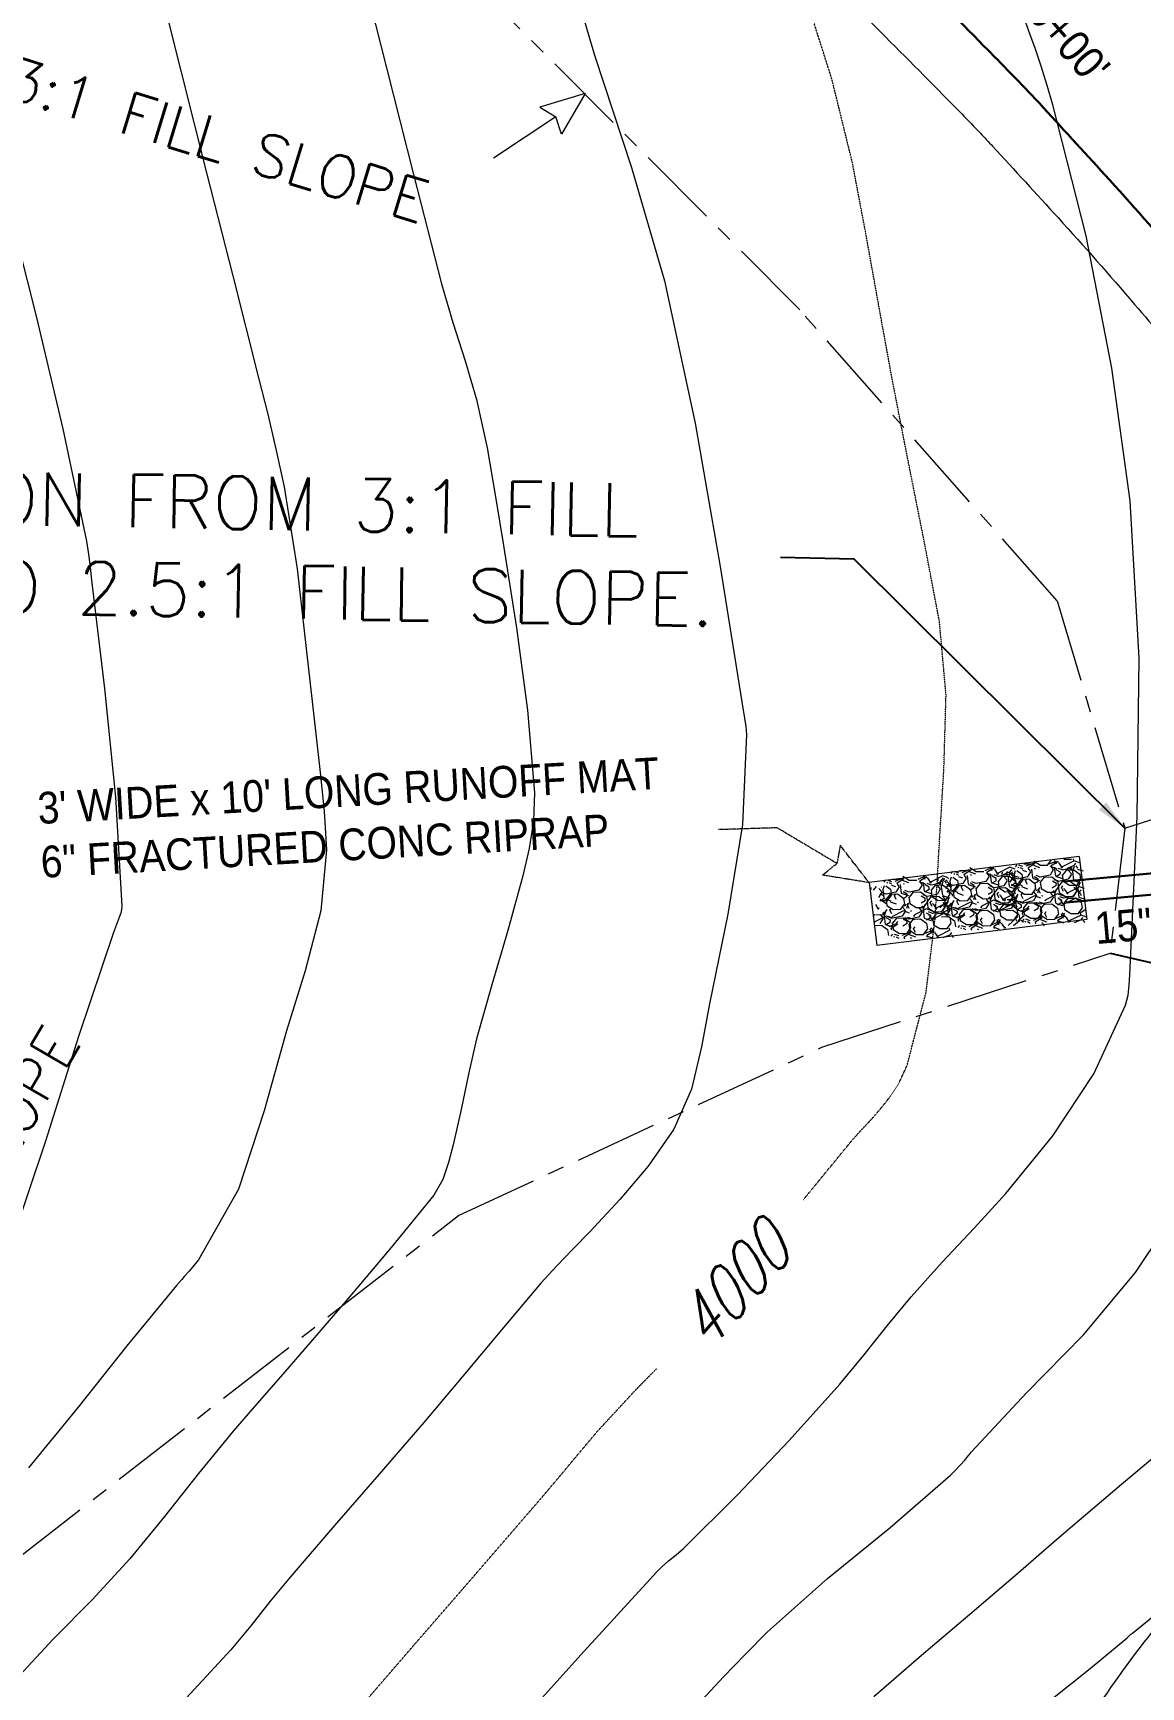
# Model space of a CAD drawing. Header units: inches. Extents: x 2775 to 17527, y 515 to 14737.
# Drawn here: x 6069 to 6697, y 5850 to 6788 of the extents above; entities that cross this region are included whole.
import ezdxf
from ezdxf.enums import TextEntityAlignment as Align

# ---------------------------------------------------------------- set-up
doc = ezdxf.new("R2010")
doc.units = ezdxf.units.IN
doc.header["$LTSCALE"] = 0.5
doc.header["$MEASUREMENT"] = 0
for name, pattern in [('CENTER', [2, 1.25, -0.25, 0.25, -0.25]), ('CENTER2', [1.125, 0.75, -0.125, 0.125, -0.125]), ('HIDDEN', [0.375, 0.25, -0.125])]:
    doc.linetypes.add(name, pattern=pattern)
for name, color, linetype, lineweight in [('ARCHENT RD', 3, 'CENTER', 20), ('D-CL', 5, 'CENTER2', 9), ('Object', 4, 'CONTINUOUS', 30), ('VX-TOPO-MAJR', 1, 'HIDDEN', 20), ('VX-TOPO-MINR', 7, 'CONTINUOUS', 5)]:
    doc.layers.add(name, color=color, linetype=linetype, lineweight=lineweight)
doc.layers.add('CT-ROAD-ANNO', color=52, linetype='CONTINUOUS')
doc.layers.add('TEXT', color=7, linetype='CONTINUOUS')
doc.styles.add('ACE', font='simplex.shx', dxfattribs={"height": 2.5})
doc.styles.add('ARCHENT', font='technical.ttf', dxfattribs={"height": 6})
doc.styles.add('EXIST', font='romans.shx', dxfattribs={"width": 0.75, "oblique": 20, "height": 12})
doc.styles.add('SPHAND', font='SPHAND', dxfattribs={"bigfont": 'SPHAND'})
doc.styles.get("Standard").update_dxf_attribs({"font": 'romans.shx', "width": 0.75})
doc.dimstyles.new('ARCHENTLTD', dxfattribs={"dimtxt": 12, "dimasz": 6, "dimexe": 9, "dimexo": 3, "dimgap": 1, "dimtad": 0, "dimdec": 3, "dimzin": 1, "dimdsep": 46, "dimlunit": 4, "dimtxsty": 'ARCHENT', "dimcen": 6, "dimadec": 3, "dimazin": 0, "dimtfac": 1, "dimtdec": 3, "dimtofl": 0, "dimtmove": 0, "dimatfit": 3, "dimfxl": 1, "dimfrac": 2, "dimtolj": 1, "dimtzin": 0, "dimarcsym": 0})

msp = doc.modelspace()

# ---------------------------------------------------------------- linework, layer by layer
at = {"layer": 'ARCHENT RD', "color": 4, "lineweight": 20, "ltscale": 75}
for p, q in [((6503.46, 6630.751), (6340.164, 6794.687)), ((6649.507, 6465.772), (6503.46, 6630.751)), ((6687.876, 6336.748), (6861.219, 6392.922)), ((6687.876, 6336.748), (6679.487, 6265.889)), ((6516.06, 6212.647), (6679.487, 6265.889)), ((6309.909, 6117.12), (6516.06, 6212.647)), ((6058.33, 5921.591), (6309.922, 6117.13))]:
    msp.add_line(p, q, dxfattribs=at)
at = {"layer": 'ARCHENT RD', "color": 4, "ltscale": 75}
msp.add_line((6649.507, 6465.772), (6687.876, 6336.748), dxfattribs=at)
at = {"layer": 'ARCHENT RD', "color": 4, "lineweight": 20}
for p, q in [((6490.594, 6337.049), (6457.491, 6335.991)), ((6524.541, 6316.813), (6490.594, 6337.049)), ((6526.453, 6327.125), (6524.541, 6316.813)), ((6542.755, 6305.956), (6526.453, 6327.125)), ((6516.38, 6310.227), (6524.541, 6316.813)), ((6542.755, 6305.956), (6516.38, 6310.227))]:
    msp.add_line(p, q, dxfattribs=at)
at = {"layer": 'ARCHENT RD', "color": 4, "lineweight": 25, "ltscale": 75}
msp.add_line((6679.487, 6265.889), (6869.002, 6222.881), dxfattribs=at)
at = {"layer": 'CT-ROAD-ANNO', "color": 6, "linetype": 'Continuous', "lineweight": 30, "ltscale": 75}
for p, q in [((7117.056, 6349.466), (6653.393, 6306.556)), ((7117.994, 6337.502), (6654.499, 6294.607))]:
    msp.add_line(p, q, dxfattribs=at)
at = {"layer": 'D-CL', "color": 7, "linetype": 'Continuous', "lineweight": 30}
msp.add_lwpolyline([(6566.705, 6821.874, -0.0016039), (6610.289, 6777.975, -0.0031274), (6631.887, 6755.806, -0.0055095), (6639.354, 6747.872, -0.0012657), (6676.539, 6707.271, -0.0076878), (6720.713, 6657.271, -0.0051969), (6785.465, 6580.057, -0.0156534), (6810.918, 6547, -0.0095984), (6852.691, 6486.672, -0.0280214), (6874.492, 6449.501, -0.0227023), (6898.268, 6397.521, -0.0420362), (6908.955, 6362.919, -0.0392039), (6914.532, 6322.518, -0.0400782), (6913.439, 6271.169, -0.0347767), (6902.725, 6209.102, -0.0144204), (6882.297, 6135.089, -0.0231369), (6867.738, 6094.501, -0.0110079), (6843.257, 6038.587, -0.0164101), (6826.168, 6004.737, -0.0121624), (6795.911, 5952.458, -0.0116805), (6761.668, 5899.308, -0.0218043), (6730.96, 5858.004, 0.0305683), (6700.544, 5815.56, 0.0171068)], format="xyb", dxfattribs=at)
at = {"layer": 'Object', "lineweight": 9}
for p, q in [((6381.779, 6753.414), (6356.184, 6745.749)), ((6381.779, 6753.414), (6368.369, 6730.305)), ((6356.184, 6745.749), (6365.132, 6740.28)), ((6365.132, 6740.28), (6329.795, 6716.684)), ((6368.369, 6730.305), (6365.132, 6740.28))]:
    msp.add_line(p, q, dxfattribs=at)
at = {"layer": 'Object', "color": 7, "lineweight": 9, "ltscale": 75}
for p, q in [((6661.84, 6320.745), (6542.755, 6305.956)), ((6661.84, 6320.745), (6666.276, 6285.019)), ((6589.405, 6311.21), (6590.296, 6312.431)), ((6593.659, 6311.412), (6591.27, 6312.289)), ((6594.061, 6312.886), (6598.313, 6312.946)), ((6595.544, 6311.792), (6599.621, 6313.448)), ((6596.634, 6310.823), (6600.513, 6313.288)), ((6603.276, 6310.733), (6599.797, 6312.023)), ((6599.915, 6314.499), (6603.523, 6312.247)), ((6603.554, 6312.244), (6607.806, 6312.304)), ((6608.538, 6312.909), (6612.615, 6314.566)), ((6612.769, 6310.092), (6609.29, 6311.382)), ((6609.628, 6311.941), (6613.507, 6314.406)), ((6609.995, 6310.726), (6609.69, 6311.89)), ((6612.588, 6312.73), (6611.493, 6314.886)), ((6614.285, 6313.308), (6613.599, 6313.615)), ((6615.699, 6311.089), (6614.301, 6313.223)), ((6615.934, 6311.363), (6615.635, 6310.458)), ((6622.617, 6314.705), (6615.946, 6311.333)), ((6618.347, 6310.596), (6618.439, 6311.816)), ((6618.815, 6310.5), (6622.891, 6312.156)), ((6619.722, 6310.234), (6621.391, 6312.312)), ((6622.66, 6311.42), (6621.713, 6308.558)), ((6625.63, 6313.568), (6622.62, 6314.685)), ((6622.888, 6312.155), (6623.688, 6313.371)), ((6624.752, 6310.52), (6623.74, 6311.935)), ((6623.956, 6312.041), (6624.188, 6311.945)), ((6625.725, 6312.687), (6625.004, 6310.507)), ((6625.821, 6314.846), (6626.713, 6316.066)), ((6626.65, 6312.767), (6629.353, 6310.792)), ((6627.879, 6314.281), (6627.193, 6314.588)), ((6630.075, 6315.047), (6627.686, 6315.924)), ((6630.178, 6313.574), (6628.72, 6314.403)), ((6629.852, 6313.044), (6632.136, 6312.288)), ((6630.477, 6316.521), (6634.73, 6316.581)), ((6631.961, 6315.427), (6636.037, 6317.084)), ((6634.269, 6312.128), (6632.441, 6309.149)), ((6633.05, 6314.459), (6636.929, 6316.924)), ((6633.417, 6313.243), (6633.112, 6314.408)), ((6633.316, 6313.343), (6634.262, 6312.206)), ((6634.839, 6313.556), (6635.463, 6308.648)), ((6636.034, 6317.083), (6636.834, 6318.299)), ((6639.692, 6314.368), (6636.214, 6315.658)), ((6636.331, 6318.134), (6639.939, 6315.882)), ((6637.371, 6313.64), (6636.686, 6313.947)), ((6639.97, 6315.88), (6644.222, 6315.94)), ((6644.207, 6315.981), (6646.265, 6318.895)), ((6644.954, 6316.545), (6649.031, 6318.201)), ((6647.262, 6313.245), (6645.435, 6310.266)), ((6649.185, 6313.727), (6645.706, 6315.017)), ((6646.044, 6315.576), (6649.923, 6318.041)), ((6646.411, 6314.361), (6646.106, 6315.525)), ((6646.305, 6314.467), (6647.256, 6313.323)), ((6647.833, 6314.674), (6648.457, 6309.766)), ((6649.004, 6316.365), (6647.909, 6318.521)), ((6651.297, 6311.905), (6648.967, 6313.23)), ((6650.701, 6316.943), (6650.015, 6317.25)), ((6652.381, 6313.134), (6650.087, 6313.976)), ((6652.115, 6314.725), (6650.717, 6316.859)), ((6651.206, 6310.641), (6651.297, 6311.862)), ((6651.925, 6314.289), (6652.069, 6314.806)), ((6652.351, 6314.998), (6652.051, 6314.094)), ((6659.033, 6318.341), (6652.362, 6314.969)), ((6657.948, 6314.267), (6652.384, 6313.078)), ((6652.58, 6310.279), (6654.87, 6313.129)), ((6653.299, 6319.183), (6657.552, 6319.243)), ((6654.889, 6313.127), (6658.91, 6313.251)), ((6655.231, 6314.135), (6659.308, 6315.791)), ((6655.866, 6312.918), (6657.532, 6310.913)), ((6657.081, 6313.727), (6657.313, 6313.631)), ((6657.333, 6313.648), (6658.045, 6314.369)), ((6658.109, 6312.264), (6658.734, 6307.356)), ((6659.076, 6315.055), (6658.129, 6312.193)), ((6658.937, 6318.355), (6658.632, 6319.519)), ((6658.9, 6313.256), (6662.212, 6310.838)), ((6662.046, 6317.204), (6659.036, 6318.32)), ((6659.305, 6315.79), (6660.104, 6317.006)), ((6661.168, 6314.155), (6660.157, 6315.571)), ((6660.999, 6313.655), (6664.15, 6312.613)), ((6542.755, 6305.956), (6547.191, 6270.231)), ((6543.953, 6302.013), (6544.044, 6303.234)), ((6545.328, 6301.652), (6546.997, 6303.729)), ((6548.347, 6302.65), (6550.013, 6300.645)), ((6549.562, 6303.459), (6549.794, 6303.363)), ((6550.59, 6301.996), (6551.215, 6297.088)), ((6551.331, 6304.104), (6550.61, 6301.925)), ((6551.427, 6306.263), (6552.318, 6307.484)), ((6552.256, 6304.184), (6554.959, 6302.21)), ((6553.485, 6305.699), (6552.799, 6306.006)), ((6555.681, 6306.465), (6553.292, 6307.342)), ((6555.784, 6304.992), (6554.326, 6305.821)), ((6554.968, 6302.195), (6555.517, 6298.803)), ((6555.458, 6304.461), (6557.742, 6303.706)), ((6556.083, 6307.939), (6560.336, 6307.999)), ((6557.566, 6306.845), (6561.643, 6308.501)), ((6559.875, 6303.545), (6558.047, 6300.567)), ((6558.656, 6305.877), (6562.535, 6308.341)), ((6559.023, 6304.661), (6558.718, 6305.825)), ((6558.922, 6304.761), (6559.868, 6303.623)), ((6560.445, 6304.974), (6561.069, 6300.066)), ((6565.298, 6305.786), (6561.82, 6307.076)), ((6561.937, 6309.552), (6565.545, 6307.3)), ((6562.977, 6305.058), (6562.292, 6305.365)), ((6565.576, 6307.297), (6569.828, 6307.357)), ((6570.56, 6307.963), (6574.637, 6309.619)), ((6572.868, 6304.663), (6571.041, 6301.684)), ((6574.791, 6305.145), (6571.312, 6306.435)), ((6571.65, 6306.994), (6575.529, 6309.459)), ((6572.017, 6305.779), (6571.712, 6306.943)), ((6571.911, 6305.885), (6572.862, 6304.741)), ((6573.439, 6306.092), (6574.063, 6301.183)), ((6574.61, 6307.783), (6573.515, 6309.939)), ((6576.814, 6302.099), (6574.505, 6300.631)), ((6576.903, 6303.323), (6574.573, 6304.648)), ((6576.307, 6308.361), (6575.621, 6308.668)), ((6577.987, 6304.551), (6575.693, 6305.394)), ((6577.721, 6306.142), (6576.323, 6308.276)), ((6576.812, 6302.059), (6576.903, 6303.279)), ((6577.531, 6305.707), (6577.675, 6306.223)), ((6577.957, 6306.416), (6577.657, 6305.512)), ((6584.639, 6309.758), (6577.968, 6306.386)), ((6583.554, 6305.685), (6577.99, 6304.495)), ((6578.186, 6301.697), (6580.476, 6304.547)), ((6580.495, 6304.544), (6584.516, 6304.669)), ((6580.837, 6305.553), (6584.914, 6307.209)), ((6583.145, 6302.253), (6581.318, 6299.274)), ((6581.472, 6304.336), (6583.138, 6302.331)), ((6581.931, 6306.96), (6582.022, 6308.181)), ((6582.687, 6305.145), (6582.919, 6305.049)), ((6582.939, 6305.065), (6583.651, 6305.787)), ((6583.306, 6306.599), (6584.975, 6308.676)), ((6583.715, 6303.682), (6584.34, 6298.774)), ((6584.682, 6306.473), (6583.735, 6303.611)), ((6584.506, 6304.674), (6587.818, 6302.255)), ((6587.652, 6308.622), (6584.642, 6309.738)), ((6584.91, 6307.208), (6585.71, 6308.424)), ((6586.774, 6305.573), (6585.763, 6306.988)), ((6587.998, 6305.514), (6586.171, 6302.535)), ((6586.325, 6307.597), (6587.991, 6305.592)), ((6586.605, 6305.073), (6589.755, 6304.031)), ((6589.362, 6303.159), (6587.031, 6304.483)), ((6587.54, 6308.406), (6587.771, 6308.31)), ((6587.827, 6302.241), (6588.376, 6298.848)), ((6590.446, 6304.387), (6588.151, 6305.229)), ((6588.568, 6306.943), (6589.193, 6302.035)), ((6589.309, 6309.051), (6588.588, 6306.872)), ((6589.27, 6301.894), (6589.361, 6303.115)), ((6590.233, 6309.131), (6592.937, 6307.157)), ((6596.012, 6305.52), (6590.448, 6304.331)), ((6590.645, 6301.533), (6592.934, 6304.382)), ((6591.463, 6310.646), (6590.777, 6310.953)), ((6591.428, 6300.875), (6593.486, 6303.789)), ((6593.762, 6309.939), (6592.304, 6310.768)), ((6592.946, 6307.142), (6593.495, 6303.75)), ((6592.954, 6304.38), (6596.975, 6304.504)), ((6593.436, 6309.408), (6595.719, 6308.653)), ((6595.109, 6303.324), (6596, 6304.544)), ((6596.225, 6301.259), (6595.13, 6303.415)), ((6597.852, 6308.492), (6596.025, 6305.514)), ((6597.001, 6309.608), (6596.696, 6310.772)), ((6596.9, 6309.708), (6597.846, 6308.57)), ((6596.964, 6304.509), (6600.276, 6302.091)), ((6598.423, 6309.921), (6599.047, 6305.013)), ((6599.064, 6304.909), (6603.059, 6303.587)), ((6602.266, 6303.051), (6599.957, 6301.584)), ((6602.355, 6304.276), (6600.025, 6305.601)), ((6600.955, 6310.005), (6600.27, 6310.312)), ((6600.285, 6302.076), (6600.834, 6298.684)), ((6603.439, 6305.504), (6601.145, 6306.347)), ((6602.264, 6303.012), (6602.355, 6304.232)), ((6603.397, 6302.733), (6603.882, 6299.109)), ((6609.006, 6306.637), (6603.442, 6305.448)), ((6603.638, 6302.65), (6605.928, 6305.5)), ((6605.947, 6305.497), (6609.969, 6305.622)), ((6610.846, 6309.61), (6609.019, 6306.631)), ((6609.889, 6310.832), (6610.839, 6309.688)), ((6609.958, 6305.627), (6613.27, 6303.208)), ((6612.632, 6301.866), (6610.302, 6303.191)), ((6611.416, 6311.039), (6612.041, 6306.13)), ((6613.716, 6303.095), (6611.422, 6303.937)), ((6612.057, 6306.026), (6616.052, 6304.704)), ((6614.791, 6307.045), (6612.482, 6305.578)), ((6614.881, 6308.27), (6612.551, 6309.595)), ((6613.279, 6303.194), (6613.828, 6299.801)), ((6615.965, 6309.498), (6613.671, 6310.341)), ((6619.283, 6304.228), (6613.719, 6303.038)), ((6613.915, 6300.24), (6616.205, 6303.09)), ((6614.79, 6307.006), (6614.881, 6308.226)), ((6615.509, 6310.654), (6615.653, 6311.17)), ((6615.923, 6306.727), (6616.407, 6303.103)), ((6621.532, 6310.631), (6615.968, 6309.442)), ((6616.164, 6306.644), (6618.454, 6309.494)), ((6616.224, 6303.088), (6620.245, 6303.212)), ((6616.411, 6303.073), (6620.018, 6300.821)), ((6618.473, 6309.491), (6622.494, 6309.616)), ((6621.123, 6307.2), (6619.296, 6304.221)), ((6619.45, 6309.283), (6621.116, 6307.278)), ((6620.235, 6303.217), (6623.547, 6300.798)), ((6620.665, 6310.092), (6620.897, 6309.996)), ((6620.917, 6310.012), (6621.629, 6310.734)), ((6622.422, 6299.951), (6621.024, 6302.085)), ((6621.693, 6308.629), (6622.318, 6303.721)), ((6622.334, 6303.616), (6626.329, 6302.294)), ((6622.484, 6309.621), (6625.796, 6307.202)), ((6624.414, 6309.149), (6622.587, 6306.171)), ((6622.741, 6311.232), (6624.407, 6309.227)), ((6625.688, 6305.569), (6623.379, 6304.102)), ((6625.778, 6306.794), (6623.447, 6308.119)), ((6623.526, 6305.166), (6626.838, 6302.748)), ((6623.606, 6304.409), (6627.859, 6304.469)), ((6624.286, 6300.92), (6626.345, 6303.834)), ((6626.862, 6308.022), (6624.567, 6308.865)), ((6624.583, 6310.02), (6627.733, 6308.978)), ((6624.984, 6310.578), (6625.609, 6305.67)), ((6625.625, 6305.566), (6629.62, 6304.244)), ((6625.686, 6305.53), (6625.778, 6306.75)), ((6625.805, 6307.188), (6626.354, 6303.795)), ((6626.819, 6305.25), (6627.304, 6301.627)), ((6632.428, 6309.155), (6626.865, 6307.966)), ((6627.061, 6305.168), (6629.35, 6308.018)), ((6627.844, 6304.51), (6629.902, 6307.424)), ((6627.968, 6303.369), (6628.122, 6303.58)), ((6628.154, 6303.135), (6627.988, 6303.46)), ((6632.821, 6302.256), (6629.343, 6303.546)), ((6629.362, 6310.778), (6629.911, 6307.385)), ((6629.37, 6308.015), (6633.391, 6308.14)), ((6631.525, 6306.959), (6632.416, 6308.18)), ((6632.641, 6304.894), (6631.546, 6307.05)), ((6633.38, 6308.145), (6636.692, 6305.726)), ((6635.183, 6299.444), (6637.241, 6302.358)), ((6635.48, 6308.544), (6639.475, 6307.222)), ((6638.682, 6306.687), (6636.373, 6305.22)), ((6638.771, 6307.911), (6636.441, 6309.236)), ((6636.701, 6305.711), (6637.25, 6302.319)), ((6639.856, 6309.14), (6637.561, 6309.982)), ((6637.58, 6301.378), (6638.292, 6302.099)), ((6639.323, 6302.785), (6638.376, 6299.923)), ((6638.68, 6306.647), (6638.771, 6307.868)), ((6638.864, 6301.893), (6639.756, 6303.114)), ((6639.98, 6299.828), (6638.885, 6301.984)), ((6639.813, 6306.368), (6640.298, 6302.745)), ((6645.422, 6310.273), (6639.858, 6309.084)), ((6640.055, 6306.286), (6642.344, 6309.135)), ((6640.301, 6302.715), (6643.909, 6300.463)), ((6642.364, 6309.133), (6646.385, 6309.257)), ((6646.374, 6309.262), (6649.686, 6306.844)), ((6648.958, 6304.277), (6646.649, 6302.81)), ((6649.048, 6305.502), (6646.718, 6306.826)), ((6650.132, 6306.73), (6647.838, 6307.572)), ((6648.815, 6302.144), (6647.868, 6299.282)), ((6648.177, 6300.562), (6650.235, 6303.476)), ((6648.474, 6309.661), (6652.468, 6308.34)), ((6651.208, 6310.681), (6648.899, 6309.214)), ((6648.957, 6304.237), (6649.048, 6305.458)), ((6649.695, 6306.829), (6650.244, 6303.437)), ((6650.09, 6303.958), (6650.574, 6300.335)), ((6655.699, 6307.863), (6650.135, 6306.674)), ((6650.331, 6303.876), (6652.621, 6306.725)), ((6651.858, 6303.011), (6652.749, 6304.231)), ((6652.974, 6300.946), (6651.879, 6303.102)), ((6652.339, 6310.362), (6652.823, 6306.739)), ((6652.64, 6306.723), (6656.661, 6306.847)), ((6652.827, 6306.709), (6656.434, 6304.457)), ((6653.867, 6302.215), (6653.181, 6302.521)), ((6655.281, 6299.996), (6653.882, 6302.13)), ((6662.199, 6303.612), (6655.528, 6300.24)), ((6657.539, 6310.835), (6655.712, 6307.857)), ((6656.465, 6304.454), (6660.717, 6304.514)), ((6656.651, 6306.852), (6659.963, 6304.434)), ((6658.75, 6307.252), (6662.745, 6305.93)), ((6658.935, 6303.31), (6660.601, 6301.305)), ((6659.972, 6304.419), (6660.521, 6301.027)), ((6660.15, 6304.119), (6660.381, 6304.023)), ((6660.402, 6304.04), (6661.114, 6304.761)), ((6660.702, 6304.556), (6662.761, 6307.47)), ((6661.178, 6302.656), (6661.803, 6297.748)), ((6662.145, 6305.447), (6661.198, 6302.585)), ((6664.87, 6302.602), (6662.201, 6303.591)), ((6662.221, 6310.823), (6662.77, 6307.431)), ((6664.384, 6307.005), (6664.538, 6307.216)), ((6664.57, 6306.77), (6664.405, 6307.096)), ((6548.028, 6291.369), (6546.63, 6293.502)), ((6550.02, 6300.567), (6548.193, 6297.588)), ((6551.294, 6296.987), (6548.985, 6295.52)), ((6551.384, 6298.212), (6549.053, 6299.536)), ((6549.132, 6296.584), (6552.444, 6294.165)), ((6549.212, 6295.826), (6553.465, 6295.886)), ((6552.468, 6299.44), (6550.173, 6300.282)), ((6551.231, 6296.983), (6555.226, 6295.661)), ((6551.292, 6296.947), (6551.384, 6298.168)), ((6552.425, 6296.668), (6552.91, 6293.045)), ((6558.034, 6300.573), (6552.47, 6299.384)), ((6552.667, 6296.586), (6554.956, 6299.435)), ((6552.913, 6293.015), (6556.521, 6290.763)), ((6553.45, 6295.928), (6555.508, 6298.842)), ((6558.427, 6293.674), (6554.949, 6294.964)), ((6554.976, 6299.433), (6558.997, 6299.557)), ((6557.131, 6298.377), (6558.022, 6299.597)), ((6558.247, 6296.312), (6557.152, 6298.468)), ((6558.986, 6299.562), (6562.298, 6297.144)), ((6560.789, 6290.862), (6562.847, 6293.776)), ((6561.086, 6299.962), (6565.081, 6298.64)), ((6564.288, 6298.105), (6561.979, 6296.637)), ((6564.377, 6299.329), (6562.047, 6300.654)), ((6562.307, 6297.129), (6562.856, 6293.737)), ((6562.934, 6292.875), (6563.165, 6292.779)), ((6565.461, 6300.557), (6563.167, 6301.4)), ((6563.186, 6292.795), (6563.898, 6293.517)), ((6564.929, 6294.203), (6563.982, 6291.341)), ((6564.286, 6298.065), (6564.377, 6299.285)), ((6564.47, 6293.311), (6565.361, 6294.531)), ((6565.586, 6291.246), (6564.491, 6293.402)), ((6565.419, 6297.786), (6565.904, 6294.162)), ((6571.028, 6301.691), (6565.464, 6300.501)), ((6565.661, 6297.703), (6567.95, 6300.553)), ((6565.907, 6294.132), (6569.515, 6291.881)), ((6567.969, 6300.55), (6571.991, 6300.675)), ((6571.98, 6300.68), (6575.292, 6298.261)), ((6574.564, 6295.695), (6572.255, 6294.228)), ((6574.654, 6296.919), (6572.324, 6298.244)), ((6572.678, 6292.154), (6573.391, 6292.876)), ((6575.738, 6298.148), (6573.444, 6298.99)), ((6574.421, 6293.562), (6573.474, 6290.7)), ((6573.782, 6291.979), (6575.841, 6294.894)), ((6574.08, 6301.079), (6578.074, 6299.757)), ((6574.563, 6295.655), (6574.654, 6296.875)), ((6575.301, 6298.247), (6575.85, 6294.854)), ((6575.696, 6295.376), (6576.18, 6291.752)), ((6581.305, 6299.281), (6575.741, 6298.091)), ((6575.937, 6295.293), (6578.227, 6298.143)), ((6577.464, 6294.428), (6578.355, 6295.649)), ((6578.58, 6292.364), (6577.485, 6294.519)), ((6577.945, 6301.78), (6578.429, 6298.156)), ((6578.246, 6298.141), (6582.267, 6298.265)), ((6578.433, 6298.126), (6582.04, 6295.875)), ((6579.473, 6293.632), (6578.787, 6293.939)), ((6580.887, 6291.414), (6579.488, 6293.548)), ((6587.805, 6295.03), (6581.134, 6291.658)), ((6582.071, 6295.872), (6586.323, 6295.932)), ((6582.257, 6298.27), (6585.569, 6295.851)), ((6583.116, 6291.722), (6584.008, 6292.943)), ((6584.356, 6298.669), (6588.351, 6297.347)), ((6586.214, 6292.645), (6584.387, 6289.666)), ((6584.541, 6294.728), (6586.207, 6292.723)), ((6586.006, 6296.315), (6584.608, 6298.449)), ((6584.675, 6292.729), (6588.927, 6292.789)), ((6585.578, 6295.837), (6586.127, 6292.445)), ((6585.756, 6295.537), (6585.987, 6295.441)), ((6585.816, 6295.88), (6585.96, 6296.396)), ((6586.242, 6296.589), (6585.943, 6295.684)), ((6586.008, 6295.457), (6586.72, 6296.179)), ((6586.308, 6295.973), (6588.367, 6298.888)), ((6586.784, 6294.074), (6587.409, 6289.166)), ((6587.751, 6296.865), (6586.804, 6294.003)), ((6589.272, 6301.934), (6586.963, 6300.467)), ((6587.11, 6301.531), (6590.422, 6299.112)), ((6587.122, 6292.787), (6588.788, 6290.782)), ((6587.19, 6300.773), (6591.443, 6300.833)), ((6587.741, 6292.018), (6588.632, 6293.239)), ((6588.337, 6293.596), (6588.569, 6293.5)), ((6588.589, 6293.517), (6589.301, 6294.238)), ((6588.912, 6292.83), (6590.97, 6295.745)), ((6589.209, 6301.93), (6593.204, 6300.608)), ((6590.332, 6294.924), (6589.385, 6292.062)), ((6589.99, 6298.422), (6590.144, 6298.633)), ((6590.176, 6298.188), (6590.011, 6298.513)), ((6590.403, 6301.615), (6590.888, 6297.992)), ((6590.891, 6297.962), (6594.499, 6295.71)), ((6592.593, 6295.279), (6593.485, 6296.5)), ((6593.709, 6293.215), (6592.614, 6295.37)), ((6596.405, 6298.621), (6592.927, 6299.911)), ((6600.263, 6294.865), (6593.592, 6291.493)), ((6594.529, 6295.707), (6598.782, 6295.767)), ((6598.767, 6295.809), (6600.825, 6298.723)), ((6601.37, 6294.93), (6599.542, 6291.951)), ((6599.697, 6297.013), (6601.363, 6295.008)), ((6603.744, 6293.555), (6600.266, 6294.845)), ((6600.912, 6297.822), (6601.143, 6297.726)), ((6601.164, 6297.742), (6601.876, 6298.464)), ((6602.906, 6299.15), (6601.96, 6296.288)), ((6602.448, 6298.258), (6603.339, 6299.478)), ((6603.564, 6296.193), (6602.469, 6298.349)), ((6603.885, 6299.079), (6607.493, 6296.827)), ((6604.925, 6294.585), (6604.239, 6294.892)), ((6606.575, 6292.64), (6606.275, 6291.736)), ((6613.257, 6295.983), (6606.586, 6292.611)), ((6607.523, 6296.825), (6611.776, 6296.885)), ((6610.862, 6294.289), (6609.035, 6291.31)), ((6609.189, 6296.372), (6610.855, 6294.367)), ((6612.542, 6300.642), (6610.233, 6299.174)), ((6610.404, 6297.18), (6610.636, 6297.085)), ((6610.656, 6297.101), (6611.369, 6297.823)), ((6611.432, 6295.717), (6612.057, 6290.809)), ((6612.399, 6298.509), (6611.452, 6295.647)), ((6611.76, 6296.926), (6613.819, 6299.84)), ((6612.541, 6300.602), (6612.632, 6301.822)), ((6616.738, 6294.672), (6613.26, 6295.962)), ((6615.701, 6292.258), (6613.37, 6293.583)), ((6613.674, 6300.323), (6614.158, 6296.699)), ((6614.161, 6296.669), (6617.769, 6294.418)), ((6616.785, 6293.486), (6614.49, 6294.329)), ((6615.442, 6299.375), (6616.333, 6300.596)), ((6616.558, 6297.31), (6615.463, 6299.466)), ((6617.451, 6298.579), (6616.765, 6298.886)), ((6622.351, 6294.619), (6616.788, 6293.43)), ((6623.534, 6293.573), (6616.863, 6290.201)), ((6616.984, 6290.632), (6619.273, 6293.482)), ((6618.865, 6296.361), (6617.466, 6298.495)), ((6617.8, 6294.415), (6622.052, 6294.475)), ((6618.675, 6295.925), (6618.819, 6296.442)), ((6619.1, 6296.634), (6618.801, 6295.73)), ((6625.783, 6299.977), (6619.112, 6296.605)), ((6619.293, 6293.479), (6623.314, 6293.604)), ((6619.533, 6295.358), (6620.424, 6296.578)), ((6620.049, 6300.819), (6624.301, 6300.879)), ((6626.825, 6295.522), (6620.154, 6292.15)), ((6621.091, 6296.364), (6625.343, 6296.424)), ((6622.037, 6294.516), (6624.095, 6297.431)), ((6622.232, 6299.515), (6622.376, 6300.032)), ((6622.658, 6300.224), (6622.359, 6299.32)), ((6624.192, 6297.592), (6622.364, 6294.613)), ((6622.519, 6299.675), (6624.185, 6297.67)), ((6623.303, 6293.609), (6626.616, 6291.19)), ((6625.211, 6294.34), (6623.384, 6291.361)), ((6627.015, 6292.262), (6623.536, 6293.552)), ((6623.538, 6296.423), (6625.204, 6294.418)), ((6623.556, 6300.784), (6624.105, 6297.392)), ((6623.734, 6300.484), (6623.965, 6300.388)), ((6623.986, 6300.404), (6624.698, 6301.126)), ((6624.753, 6297.231), (6624.985, 6297.136)), ((6624.762, 6299.021), (6625.386, 6294.112)), ((6625.729, 6301.812), (6624.782, 6298.95)), ((6625.005, 6297.152), (6625.718, 6297.874)), ((6625.328, 6296.466), (6627.386, 6299.38)), ((6625.719, 6296.965), (6626.61, 6298.186)), ((6626.834, 6294.901), (6625.739, 6297.056)), ((6625.781, 6295.769), (6626.406, 6290.86)), ((6626.748, 6298.56), (6625.801, 6295.698)), ((6630.306, 6294.212), (6626.827, 6295.502)), ((6629.295, 6293.232), (6626.964, 6294.556)), ((6627.307, 6301.597), (6630.915, 6299.345)), ((6630.379, 6294.46), (6628.084, 6295.302)), ((6629.01, 6298.915), (6629.901, 6300.135)), ((6630.125, 6296.85), (6629.03, 6299.006)), ((6629.204, 6291.967), (6629.295, 6293.188)), ((6636.679, 6298.501), (6630.008, 6295.129)), ((6635.946, 6295.593), (6630.382, 6294.404)), ((6630.578, 6291.606), (6632.868, 6294.455)), ((6630.945, 6299.343), (6635.198, 6299.403)), ((6632.68, 6291.408), (6633.48, 6292.624)), ((6632.887, 6294.453), (6636.908, 6294.577)), ((6637.786, 6298.565), (6635.959, 6295.587)), ((6636.113, 6300.648), (6637.779, 6298.643)), ((6638.787, 6292.59), (6636.457, 6293.915)), ((6640.16, 6297.19), (6636.682, 6298.48)), ((6636.898, 6294.582), (6640.21, 6292.164)), ((6637.328, 6301.457), (6637.559, 6301.362)), ((6639.871, 6293.819), (6637.577, 6294.661)), ((6638.997, 6294.982), (6642.992, 6293.66)), ((6645.438, 6294.952), (6639.874, 6293.763)), ((6640.07, 6290.964), (6642.36, 6293.814)), ((6641.341, 6298.221), (6640.656, 6298.527)), ((6642.379, 6293.812), (6646.401, 6293.936)), ((6642.565, 6295.567), (6642.709, 6296.083)), ((6642.991, 6296.275), (6642.691, 6295.371)), ((6649.673, 6299.618), (6643.002, 6296.246)), ((6643.939, 6300.46), (6648.192, 6300.52)), ((6647.278, 6297.924), (6645.451, 6294.945)), ((6645.605, 6300.007), (6647.271, 6298.002)), ((6646.39, 6293.941), (6649.702, 6291.523)), ((6646.82, 6300.816), (6647.052, 6300.72)), ((6647.072, 6300.736), (6647.785, 6301.458)), ((6647.848, 6299.353), (6648.473, 6294.445)), ((6648.489, 6294.34), (6652.484, 6293.019)), ((6653.154, 6298.308), (6649.676, 6299.597)), ((6652.027, 6294.669), (6649.718, 6293.202)), ((6652.117, 6295.894), (6649.786, 6297.218)), ((6650.578, 6300.305), (6654.185, 6298.053)), ((6653.201, 6297.122), (6650.906, 6297.964)), ((6651.618, 6295.811), (6650.932, 6296.118)), ((6653.032, 6293.592), (6651.633, 6295.726)), ((6652.026, 6294.629), (6652.117, 6295.85)), ((6652.842, 6293.157), (6652.986, 6293.673)), ((6653.267, 6293.866), (6652.968, 6292.961)), ((6653.158, 6294.35), (6653.643, 6290.727)), ((6658.768, 6298.255), (6653.204, 6297.066)), ((6659.95, 6297.208), (6653.279, 6293.836)), ((6653.4, 6294.268), (6655.69, 6297.117)), ((6654.216, 6298.05), (6658.468, 6298.11)), ((6655.091, 6299.561), (6655.235, 6300.077)), ((6655.516, 6300.269), (6655.217, 6299.365)), ((6655.709, 6297.115), (6659.73, 6297.239)), ((6658.453, 6298.152), (6660.512, 6301.066)), ((6660.608, 6301.227), (6658.781, 6298.249)), ((6659.72, 6297.244), (6663.032, 6294.826)), ((6663.431, 6295.898), (6659.952, 6297.188)), ((6661.819, 6297.643), (6665.31, 6296.488)), ((6662.135, 6300.601), (6663.026, 6301.821)), ((6663.251, 6298.536), (6662.155, 6300.692)), ((6663.04, 6294.811), (6663.59, 6291.419)), ((6545.138, 6286.775), (6546.03, 6287.996)), ((6552.431, 6286.94), (6545.76, 6283.568)), ((6546.697, 6287.782), (6550.949, 6287.842)), ((6666.276, 6285.019), (6547.191, 6270.231)), ((6547.838, 6290.933), (6547.982, 6291.449)), ((6548.264, 6291.642), (6547.965, 6290.738)), ((6550.817, 6285.757), (6548.99, 6282.779)), ((6549.144, 6287.84), (6550.81, 6285.835)), ((6550.359, 6288.649), (6550.591, 6288.554)), ((6550.611, 6288.57), (6551.323, 6289.291)), ((6550.934, 6287.884), (6552.992, 6290.798)), ((6551.387, 6287.186), (6552.012, 6282.278)), ((6552.354, 6289.977), (6551.407, 6287.115)), ((6555.912, 6285.629), (6552.433, 6286.919)), ((6554.811, 6283.425), (6552.502, 6281.958)), ((6554.901, 6284.649), (6552.57, 6285.974)), ((6555.985, 6285.878), (6553.69, 6286.72)), ((6554.616, 6290.332), (6555.507, 6291.553)), ((6555.731, 6288.268), (6554.636, 6290.424)), ((6554.81, 6283.385), (6554.901, 6284.605)), ((6562.285, 6289.918), (6555.614, 6286.546)), ((6561.552, 6287.011), (6555.988, 6285.822)), ((6556.184, 6283.023), (6558.473, 6285.873)), ((6556.551, 6290.76), (6560.804, 6290.82)), ((6558.286, 6282.826), (6559.086, 6284.042)), ((6558.493, 6285.871), (6562.514, 6285.995)), ((6563.392, 6289.983), (6561.564, 6287.004)), ((6561.719, 6292.066), (6563.385, 6290.061)), ((6564.393, 6284.008), (6562.063, 6285.333)), ((6565.766, 6288.608), (6562.288, 6289.898)), ((6562.504, 6286), (6565.816, 6283.581)), ((6565.477, 6285.236), (6563.183, 6286.079)), ((6564.302, 6282.744), (6564.393, 6283.964)), ((6564.603, 6286.399), (6568.598, 6285.078)), ((6571.044, 6286.369), (6565.48, 6285.18)), ((6565.676, 6282.382), (6567.966, 6285.232)), ((6565.824, 6283.567), (6566.373, 6280.175)), ((6566.947, 6289.638), (6566.261, 6289.945)), ((6567.985, 6285.229), (6572.007, 6285.354)), ((6568.171, 6286.985), (6568.315, 6287.501)), ((6568.597, 6287.693), (6568.297, 6286.789)), ((6575.279, 6291.036), (6568.608, 6287.664)), ((6569.545, 6291.878), (6573.798, 6291.938)), ((6572.884, 6289.342), (6571.057, 6286.363)), ((6571.211, 6291.425), (6572.877, 6289.42)), ((6571.996, 6285.359), (6575.308, 6282.94)), ((6572.426, 6292.234), (6572.658, 6292.138)), ((6573.454, 6290.771), (6574.079, 6285.862)), ((6574.095, 6285.758), (6578.09, 6284.436)), ((6578.76, 6289.725), (6575.282, 6291.015)), ((6577.633, 6286.087), (6575.324, 6284.619)), ((6577.723, 6287.311), (6575.392, 6288.636)), ((6576.184, 6291.722), (6579.791, 6289.471)), ((6578.807, 6288.539), (6576.512, 6289.382)), ((6577.224, 6287.228), (6576.538, 6287.535)), ((6578.637, 6285.01), (6577.239, 6287.144)), ((6577.632, 6286.047), (6577.723, 6287.267)), ((6578.448, 6284.575), (6578.592, 6285.091)), ((6578.873, 6285.283), (6578.574, 6284.379)), ((6578.764, 6285.768), (6579.249, 6282.144)), ((6584.374, 6289.673), (6578.81, 6288.483)), ((6585.556, 6288.626), (6578.885, 6285.254)), ((6579.006, 6285.685), (6581.296, 6288.535)), ((6579.822, 6289.468), (6584.074, 6289.528)), ((6580.697, 6290.979), (6580.841, 6291.495)), ((6581.122, 6291.687), (6580.823, 6290.783)), ((6581.315, 6288.533), (6585.336, 6288.657)), ((6590.408, 6291.887), (6583.738, 6288.515)), ((6583.896, 6286.592), (6587.917, 6286.716)), ((6584.059, 6289.57), (6586.118, 6292.484)), ((6585.326, 6288.662), (6588.638, 6286.243)), ((6589.037, 6287.315), (6585.558, 6288.605)), ((6588.795, 6290.704), (6586.968, 6287.726)), ((6588.857, 6289.954), (6587.761, 6292.11)), ((6587.907, 6286.721), (6591.219, 6284.303)), ((6588.646, 6286.229), (6589.195, 6282.837)), ((6589.365, 6292.133), (6589.99, 6287.225)), ((6590.006, 6287.121), (6594.001, 6285.799)), ((6593.89, 6290.576), (6590.411, 6291.866)), ((6592.789, 6288.372), (6590.48, 6286.905)), ((6592.879, 6289.596), (6590.548, 6290.921)), ((6591.228, 6284.288), (6591.777, 6280.896)), ((6593.963, 6290.825), (6591.668, 6291.667)), ((6592.191, 6286.118), (6596.267, 6287.774)), ((6592.787, 6288.332), (6592.879, 6289.552)), ((6593.28, 6285.149), (6597.16, 6287.614)), ((6593.648, 6283.934), (6593.343, 6285.098)), ((6593.92, 6288.053), (6594.405, 6284.429)), ((6599.529, 6291.958), (6593.966, 6290.768)), ((6594.162, 6287.97), (6596.451, 6290.82)), ((6594.408, 6284.399), (6598.016, 6282.148)), ((6596.264, 6287.773), (6597.064, 6288.989)), ((6596.471, 6290.818), (6600.492, 6290.942)), ((6602.282, 6287.73), (6599.973, 6286.263)), ((6602.371, 6288.955), (6600.041, 6290.28)), ((6600.481, 6290.947), (6603.794, 6288.528)), ((6603.455, 6290.183), (6601.161, 6291.026)), ((6602.28, 6287.691), (6602.371, 6288.911)), ((6602.284, 6282.247), (6604.342, 6285.161)), ((6602.581, 6291.346), (6606.576, 6290.024)), ((6603.413, 6287.411), (6603.897, 6283.788)), ((6609.022, 6291.316), (6603.458, 6290.127)), ((6603.603, 6282.707), (6604.403, 6283.923)), ((6603.654, 6287.329), (6605.944, 6290.179)), ((6603.802, 6288.514), (6604.351, 6285.122)), ((6603.901, 6283.758), (6607.508, 6281.506)), ((6605.963, 6290.176), (6609.984, 6290.301)), ((6605.965, 6284.695), (6606.857, 6285.916)), ((6607.081, 6282.631), (6605.986, 6284.786)), ((6606.149, 6291.931), (6606.293, 6292.448)), ((6609.974, 6290.306), (6613.286, 6287.887)), ((6611.776, 6281.605), (6613.835, 6284.519)), ((6612.073, 6290.705), (6616.068, 6289.383)), ((6612.524, 6282.169), (6616.6, 6283.825)), ((6613.295, 6287.872), (6613.844, 6284.48)), ((6615.611, 6291.033), (6613.302, 6289.566)), ((6613.613, 6281.2), (6617.492, 6283.665)), ((6615.202, 6292.175), (6614.516, 6292.482)), ((6616.615, 6289.957), (6615.217, 6292.091)), ((6615.458, 6284.054), (6616.349, 6285.275)), ((6616.574, 6281.989), (6615.479, 6284.145)), ((6615.61, 6290.994), (6615.701, 6292.214)), ((6616.426, 6289.522), (6616.57, 6290.038)), ((6616.851, 6290.23), (6616.552, 6289.326)), ((6616.597, 6283.824), (6617.397, 6285.04)), ((6616.742, 6290.715), (6617.227, 6287.091)), ((6617.23, 6287.061), (6620.838, 6284.809)), ((6623.371, 6291.367), (6617.807, 6290.178)), ((6620.312, 6290.227), (6624.333, 6290.352)), ((6620.869, 6284.807), (6625.121, 6284.867)), ((6627.154, 6286.841), (6621.711, 6281.719)), ((6624.323, 6290.357), (6627.635, 6287.938)), ((6624.698, 6281.731), (6628.139, 6284.474)), ((6625.106, 6284.908), (6627.164, 6287.823)), ((6626.506, 6283.979), (6626.201, 6285.143)), ((6626.422, 6290.756), (6630.417, 6289.434)), ((6626.624, 6291.176), (6627.173, 6287.783)), ((6629.205, 6292.007), (6626.896, 6290.54)), ((6627.303, 6284.533), (6630.743, 6287.276)), ((6627.644, 6287.923), (6628.193, 6284.531)), ((6628.136, 6284.472), (6628.559, 6285.865)), ((6628.607, 6289.753), (6632.684, 6291.409)), ((6630.387, 6283.432), (6629.016, 6284.503)), ((6629.697, 6288.784), (6633.576, 6291.249)), ((6630.064, 6287.569), (6629.759, 6288.733)), ((6629.807, 6284.105), (6630.698, 6285.326)), ((6630.336, 6291.688), (6630.821, 6288.065)), ((6630.824, 6288.035), (6634.432, 6285.783)), ((6631.864, 6283.541), (6631.179, 6283.848)), ((6634.061, 6284.307), (6631.671, 6285.184)), ((6634.164, 6282.834), (6632.705, 6283.663)), ((6634.463, 6285.78), (6638.715, 6285.84)), ((6635.946, 6284.687), (6640.023, 6286.343)), ((6638.698, 6291.366), (6636.389, 6289.899)), ((6637.036, 6283.718), (6640.915, 6286.183)), ((6637.403, 6282.503), (6637.098, 6283.667)), ((6638.696, 6291.326), (6638.787, 6292.546)), ((6638.7, 6285.882), (6640.758, 6288.796)), ((6639.829, 6291.047), (6640.313, 6287.424)), ((6640.02, 6286.342), (6640.819, 6287.558)), ((6643.678, 6283.628), (6640.199, 6284.918)), ((6640.218, 6292.149), (6640.767, 6288.757)), ((6640.317, 6287.394), (6643.924, 6285.142)), ((6641.357, 6282.9), (6640.671, 6283.206)), ((6642.381, 6288.331), (6643.273, 6289.551)), ((6643.497, 6286.266), (6642.402, 6288.422)), ((6643.955, 6285.139), (6648.208, 6285.199)), ((6648.192, 6285.241), (6650.251, 6288.155)), ((6648.94, 6285.804), (6653.016, 6287.461)), ((6653.17, 6282.987), (6649.692, 6284.276)), ((6649.711, 6291.508), (6650.26, 6288.116)), ((6650.029, 6284.836), (6653.909, 6287.301)), ((6650.397, 6283.62), (6650.092, 6284.785)), ((6651.874, 6287.689), (6652.765, 6288.91)), ((6652.99, 6285.625), (6651.895, 6287.781)), ((6653.013, 6287.46), (6653.813, 6288.676)), ((6653.646, 6290.697), (6657.254, 6288.445)), ((6654.686, 6286.203), (6654.001, 6286.509)), ((6656.1, 6283.984), (6654.702, 6286.118)), ((6655.91, 6283.549), (6656.054, 6284.065)), ((6656.336, 6284.257), (6656.037, 6283.353)), ((6663.018, 6287.6), (6656.347, 6284.228)), ((6657.285, 6288.442), (6661.537, 6288.502)), ((6659.216, 6283.395), (6663.293, 6285.051)), ((6661.522, 6288.544), (6663.58, 6291.458)), ((6662.555, 6288.83), (6665.716, 6290.838)), ((6662.922, 6287.614), (6662.617, 6288.779)), ((6666.031, 6286.463), (6663.021, 6287.58)), ((6663.29, 6285.05), (6664.089, 6286.266)), ((6665.153, 6283.414), (6664.142, 6284.83)), ((6545.918, 6281.645), (6549.939, 6281.769)), ((6549.929, 6281.774), (6553.241, 6279.356)), ((6552.028, 6282.174), (6556.023, 6280.852)), ((6553.25, 6279.341), (6553.799, 6275.949)), ((6554.213, 6281.171), (6558.289, 6282.827)), ((6555.303, 6280.202), (6559.182, 6282.667)), ((6555.67, 6278.987), (6555.365, 6280.151)), ((6555.413, 6275.523), (6556.304, 6276.743)), ((6555.942, 6283.106), (6556.427, 6279.483)), ((6556.43, 6279.453), (6560.038, 6277.201)), ((6557.47, 6274.958), (6556.785, 6275.265)), ((6559.667, 6275.724), (6557.277, 6276.601)), ((6559.769, 6274.251), (6558.311, 6275.08)), ((6560.069, 6277.198), (6564.321, 6277.258)), ((6561.552, 6276.105), (6565.629, 6277.761)), ((6564.304, 6282.783), (6561.995, 6281.316)), ((6562.642, 6275.136), (6566.521, 6277.601)), ((6563.009, 6273.921), (6562.704, 6275.085)), ((6564.306, 6277.3), (6566.364, 6280.214)), ((6565.435, 6282.465), (6565.919, 6278.841)), ((6565.625, 6277.76), (6566.425, 6278.976)), ((6569.284, 6275.045), (6565.805, 6276.335)), ((6565.923, 6278.811), (6569.53, 6276.559)), ((6566.963, 6274.317), (6566.277, 6274.624)), ((6567.987, 6279.748), (6568.879, 6280.969)), ((6569.103, 6277.684), (6568.008, 6279.84)), ((6569.561, 6276.557), (6573.813, 6276.617)), ((6573.798, 6276.658), (6575.857, 6279.573)), ((6574.546, 6277.222), (6578.622, 6278.878)), ((6578.776, 6274.404), (6575.297, 6275.694)), ((6575.317, 6282.926), (6575.866, 6279.533)), ((6575.635, 6276.254), (6579.515, 6278.718)), ((6576.003, 6275.038), (6575.698, 6276.202)), ((6577.48, 6279.107), (6578.371, 6280.328)), ((6578.596, 6277.042), (6577.501, 6279.198)), ((6578.619, 6278.877), (6579.419, 6280.093)), ((6579.252, 6282.114), (6582.86, 6279.863)), ((6580.292, 6277.62), (6579.607, 6277.927)), ((6581.706, 6275.402), (6580.308, 6277.536)), ((6581.516, 6274.967), (6581.66, 6275.483)), ((6581.942, 6275.675), (6581.643, 6274.771)), ((6588.624, 6279.018), (6581.953, 6275.646)), ((6582.891, 6279.86), (6587.143, 6279.92)), ((6584.822, 6274.812), (6588.899, 6276.469)), ((6587.128, 6279.961), (6589.186, 6282.876)), ((6588.528, 6279.032), (6588.223, 6280.196)), ((6588.896, 6276.468), (6589.695, 6277.683)), ((6590.759, 6274.832), (6589.748, 6276.248)), ((6593.391, 6280.47), (6594.282, 6281.69)), ((6595.448, 6279.905), (6594.763, 6280.212)), ((6597.645, 6280.671), (6595.255, 6281.548)), ((6597.747, 6279.198), (6596.289, 6280.027)), ((6598.047, 6282.145), (6602.299, 6282.205)), ((6599.53, 6281.051), (6603.606, 6282.708)), ((6600.62, 6280.083), (6604.499, 6282.548)), ((6600.987, 6278.867), (6600.682, 6280.032)), ((6607.262, 6279.992), (6603.783, 6281.282)), ((6604.941, 6279.264), (6604.255, 6279.571)), ((6607.539, 6281.504), (6611.791, 6281.564)), ((6616.754, 6279.351), (6613.275, 6280.641)), ((6613.98, 6279.985), (6613.676, 6281.149)), ((6618.27, 6282.567), (6617.585, 6282.874)), ((6619.684, 6280.349), (6618.286, 6282.483)), ((6619.494, 6279.914), (6619.638, 6280.43)), ((6619.92, 6280.622), (6619.621, 6279.718)), ((6642.205, 6281.545), (6641.373, 6282.815))]:
    msp.add_line(p, q, dxfattribs=at)
at = {"layer": 'Object', "color": 7, "lineweight": 20}
msp.add_lwpolyline([(6541.239, 6796.428, -0.0016039), (6584.661, 6752.693, -0.0031274), (6605.944, 6730.846, -0.0055095), (6612.867, 6723.49, -0.0012657), (6649.929, 6683.024, -0.0076878), (6693.371, 6633.853, -0.0051969), (6757.642, 6557.213, -0.0156534), (6781.719, 6525.941, -0.0095984), (6822.707, 6466.75, -0.0280214), (6842.467, 6433.056, -0.0227023), (6864.884, 6384.048, -0.0420362), (6873.788, 6355.219, -0.0392039), (6878.595, 6320.402, -0.0400782), (6877.624, 6274.813, -0.0347767), (6867.761, 6217.675, -0.0144204), (6847.885, 6145.664, -0.0231369), (6834.451, 6108.21, -0.0110079), (6810.606, 6053.748, -0.0164101), (6794.581, 6022.007, -0.0121624), (6765.201, 5971.243, -0.0116805), (6731.869, 5919.508, -0.0218043), (6703.033, 5880.721, 0.0305683), (6670.056, 5834.703, 0.0171068)], format="xyb", dxfattribs=at)
at = {"layer": 'VX-TOPO-MAJR', "flags": 128}
for points in [[(6505.525, 6126.081), (6506.886, 6127.782), (6532.651, 6159.273), (6537.25, 6164.424), (6541.984, 6169.463), (6546.656, 6174.594), (6553.65, 6183.141), (6559.729, 6192.318), (6564.399, 6202.478), (6575.139, 6243.854), (6580.231, 6285.568), (6582.626, 6327.665), (6585.207, 6370.06), (6586.445, 6412.364), (6582.669, 6454.184), (6573.94, 6500.04), (6564.792, 6545.857), (6555.854, 6591.697), (6548.396, 6632.572), (6541.044, 6673.483), (6533.311, 6714.337), (6521.698, 6761.592), (6506.937, 6808.04), (6490.728, 6854.064), (6477.691, 6887.424), (6463.94, 6920.476), (6451.434, 6953.972), (6436.808, 7001.276), (6422.919, 7048.823), (6408.121, 7096.076), (6405.031, 7105.205), (6401.914, 7114.326), (6398.77, 7123.437), (6382.122, 7170.185), (6365.223, 7216.846), (6348.874, 7263.702), (6342.697, 7283.998), (6337.104, 7304.475), (6331.218, 7324.862), (6315.802, 7373.25)], [(5318.524, 4746.232), (5327.605, 4756.874), (5347.169, 4780.594), (5365.703, 4805.086), (5370.217, 4811.957), (5374.702, 4818.845), (5379.471, 4825.527), (5389.357, 4838.066), (5399.369, 4850.508), (5409.274, 4863.031), (5413.092, 4868.014), (5416.888, 4873.016), (5420.707, 4878.003), (5425.777, 4884.561), (5431.001, 4890.994), (5436.606, 4897.085), (5449.875, 4910.107), (5463.266, 4922.986), (5476.698, 4935.824), (5479.901, 4938.879), (5483.108, 4941.929), (5486.31, 4944.985), (5504.169, 4962.67), (5521.474, 4980.901), (5538.259, 4999.631), (5552.135, 5017.242), (5565.193, 5035.496), (5578.831, 5053.271), (5597.945, 5075.011), (5617.496, 5096.397), (5636.568, 5118.174), (5664.678, 5153.602), (5692.028, 5189.673), (5719.991, 5225.211), (5720.901, 5226.217), (5721.85, 5227.19), (5722.747, 5228.206), (5724.066, 5230.029), (5725.313, 5231.905), (5726.621, 5233.737), (5753.774, 5268.562), (5781.309, 5303.09), (5809.615, 5336.99), (5833.256, 5363.958), (5857.074, 5390.762), (5880.62, 5417.799), (5898.462, 5438.847), (5916.24, 5459.951), (5934.033, 5481.04), (5952.819, 5502.716), (5971.788, 5524.238), (5990.455, 5546.035), (5996.438, 5555.536), (6001.201, 5565.857), (6006.618, 5575.766), (6011.509, 5582.651), (6016.511, 5589.467), (6021.421, 5596.338), (6027.667, 5606.342), (6033.726, 5616.487), (6040.665, 5626.009), (6065.333, 5652.851), (6091.075, 5678.578), (6117.149, 5703.988), (6124.014, 5710.726), (6130.893, 5717.446), (6137.808, 5724.129), (6162.395, 5746.715), (6187.415, 5768.838), (6212.059, 5791.397), (6221.137, 5800.363), (6229.893, 5809.638), (6238.317, 5819.221), (6241.121, 5822.652), (6243.874, 5826.122), (6246.688, 5829.541), (6283.815, 5872.565), (6321.089, 5915.469), (6358.222, 5958.488), (6368.495, 5970.659), (6378.694, 5982.894), (6388.971, 5995.062), (6410.738, 6018.614), (6422.462, 6030.46)]]:
    msp.add_lwpolyline(points, dxfattribs=at)
at = {"layer": 'VX-TOPO-MINR', "ltscale": 50}
for points in [[(6368.161, 6839.452), (6387.121, 6775.219), (6408.05, 6711.534), (6426.775, 6647.122), (6444.245, 6566.475), (6458.34, 6485.242), (6471.497, 6403.824), (6472.241, 6399.191), (6472.863, 6394.541), (6473.243, 6389.879), (6471.099, 6338.904), (6462.684, 6288.11), (6452.284, 6237.286), (6447.813, 6212.851), (6442.037, 6188.904), (6432.059, 6166.144), (6417.615, 6145.238), (6401.427, 6126.27), (6384.418, 6107.977), (6375.089, 6098.296), (6365.704, 6088.692), (6356.661, 6078.781), (6334.484, 6052.525), (6312.475, 6026.122), (6290.308, 5999.858), (6265.068, 5970.618), (6239.732, 5941.455), (6214.496, 5912.212), (6203.221, 5898.499), (6192.187, 5884.584), (6180.943, 5870.846), (6150.916, 5838.331)], [(6253.642, 6829.184), (6269.115, 6767.908), (6284.664, 6706.65), (6300.276, 6645.411), (6306.734, 6623.535), (6313.862, 6601.845), (6320.239, 6579.908), (6326.189, 6552.441), (6330.989, 6524.775), (6335.47, 6497.046), (6342.954, 6450.473), (6349.197, 6403.731), (6353.02, 6356.872), (6352.549, 6341.083), (6350.142, 6325.351), (6346.547, 6309.75), (6337.944, 6278.739), (6328.805, 6248.079), (6320.263, 6217.296), (6315.661, 6197.329), (6311.453, 6177.245), (6306.92, 6157.202), (6304.412, 6147.237), (6301.106, 6137.541), (6296.01, 6128.791), (6271.901, 6099.058), (6247.272, 6070.04), (6222.393, 6041.229), (6209.021, 6025.786), (6195.636, 6010.356), (6182.305, 5994.883), (6162.567, 5970.879), (6143.251, 5946.52), (6123.569, 5922.471), (6102.233, 5899.367), (6080.086, 5876.984), (6058.799, 5853.838)], [(6142.93, 6804.617), (6152.681, 6765.487), (6167.322, 6707.713), (6182.005, 6649.949), (6196.661, 6592.175), (6201.804, 6571.649), (6206.686, 6551.06), (6211.066, 6530.327), (6218.476, 6483.823), (6223.872, 6437.078), (6229.001, 6390.306), (6231.597, 6368.419), (6233.812, 6346.489), (6235.126, 6324.504), (6231.972, 6289.942), (6223.031, 6255.922), (6212.367, 6222.001), (6199.869, 6176.478), (6185.271, 6132.142), (6162.495, 6092.134), (6159.869, 6088.897), (6157.188, 6085.737), (6154.479, 6082.6), (6153.023, 6080.918), (6151.565, 6079.238), (6150.114, 6077.553), (6121.913, 6043.258), (6094.316, 6008.455), (6066.195, 5974.096)], [(6338.571, 5822.637), (6379.437, 5868.031), (6420.622, 5913.139), (6422.091, 5914.696), (6423.577, 5916.237), (6425.083, 5917.759), (6429.153, 5921.396), (6433.407, 5924.833), (6437.524, 5928.427), (6468.014, 5958.597), (6497.579, 5989.648), (6526.146, 6021.642), (6539.793, 6038.038), (6553.149, 6054.66), (6566.672, 6071.122), (6584.271, 6090.835), (6602.388, 6110.118), (6620.268, 6129.753), (6647.029, 6162.462), (6670.292, 6197.579), (6688.163, 6236.457), (6689.636, 6242.132), (6690.334, 6247.852), (6690.663, 6253.626), (6694.767, 6343.543), (6696.018, 6433.269), (6690.754, 6522.376), (6680.402, 6597.708), (6665.845, 6672.629), (6646.953, 6747), (6643.774, 6757.986), (6640.434, 6768.85), (6636.782, 6779.617), (6634.22, 6786.671), (6631.621, 6793.706)], [(6054.879, 6689.341), (6070.658, 6626.363), (6085.638, 6563.194), (6099.077, 6499.58), (6100.251, 6492.213), (6101.106, 6484.808), (6101.918, 6477.399), (6109.205, 6415.949), (6115.424, 6354.378), (6119.113, 6292.652), (6118.955, 6290.669), (6118.466, 6288.717), (6117.814, 6286.8), (6116.647, 6283.724), (6115.439, 6280.681), (6114.288, 6277.621), (6094.592, 6218.67), (6075.729, 6159.377), (6056.053, 6100.274)], [(6448.09, 5842.598), (6460.339, 5855.571), (6472.723, 5868.412), (6485.272, 5881.094), (6519.192, 5911.405), (6554.645, 5940.051), (6588.955, 5970.002), (6591.726, 5972.744), (6594.413, 5975.567), (6597.009, 5978.475), (6598.25, 5979.965), (6599.464, 5981.476), (6600.693, 5982.972), (6632.094, 6016.655), (6664.394, 6049.591), (6693.879, 6084.912), (6710.017, 6108.798)], [(6545.461, 5844.429), (6572.563, 5867.931), (6599.881, 5891.159), (6627.133, 5914.463), (6637.453, 5923.397), (6647.769, 5932.334), (6658.088, 5941.268), (6685.906, 5964.919), (6713.913, 5988.351)]]:
    msp.add_lwpolyline(points, dxfattribs=at)
at = {"layer": 'VX-TOPO-MINR'}
msp.add_lwpolyline([(6646.865, 5843.356), (6668.202, 5860.325), (6689.108, 5877.778), (6689.647, 5878.262), (6690.181, 5878.752), (6690.717, 5879.24), (6691.265, 5879.714), (6691.485, 5879.894), (6691.708, 5880.07), (6691.932, 5880.245), (6692.154, 5880.423), (6713.645, 5897.902)], dxfattribs=at)

# ---------------------------------------------------------------- texts
at = {"layer": 'TEXT', "style": 'SPHAND', "width": 0.92}
for s, height, rotation, p in [("100+00'", 17.9993, 310.908599, (6615.598, 6816.833, -11255.55)), ("3' WIDE x 10' LONG RUNOFF MAT", 18.00032, 3.248959, (6071.845, 6339.166, -44734.394)), ('6" FRACTURED CONC RIPRAP', 18.00032, 3.248959, (6073.618, 6308.632, -44734.394)), ('15"x 40\' GI CULVERT', 18.00032, 5.046752, (6671.547, 6271.088, -44734.394))]:
    msp.add_text(s, height=height, rotation=rotation, dxfattribs=at).set_placement(p)
at = {"layer": 'TEXT'}
for s, rotation, p in [('TOE OF 3:1 FILL SLOPE', 343.12212, (5924.056, 6790.226, -29127.755)), ('TOE OF 2.5:1 FILL SLOPE', 59.806292, (5889.121, 5859.504, -29127.755))]:
    msp.add_text(s, height=23.99904, rotation=rotation, dxfattribs=at).set_placement(p)
at = {"layer": 'TEXT', "style": 'EXIST', "oblique": 20, "width": 0.75}
msp.add_text('4000', height=28.8005, rotation=49.020389, dxfattribs=at).set_placement((6465.487, 6076.973, 3410.465), align=Align.MIDDLE_CENTER)
at = {"layer": 'TEXT', "insert": (5877.804, 6542.064), "char_height": 30, "attachment_point": 1, "rotation": 358.935, "style": 'ACE'}
msp.add_mtext('TRANSITION FROM 3:1 FILL\\PSLOPE TO 2.5:1 FILL SLOPE.', dxfattribs=at)

# ---------------------------------------------------------------- leaders
at = {"layer": 'TEXT', "color": 7, "lineweight": 9, "ltscale": 75}
msp.add_leader([(6687.876, 6336.748), (6534.349, 6489.39), (6492.55, 6490.392)], dimstyle='ARCHENTLTD', override={"dimasz": 18, "dimgap": 1, "dimtad": 0}, dxfattribs=at)

doc.saveas('drawing.dxf')
